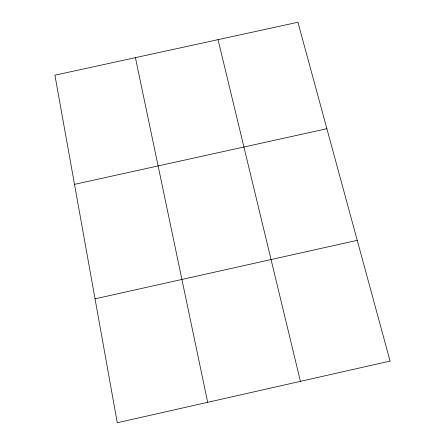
<?xml version="1.0" encoding="UTF-8"?>
<svg xmlns="http://www.w3.org/2000/svg" width="445" height="445" viewBox="0 0 445 445"><rect width="100%" height="100%" fill="white"/><g stroke="black" fill="none" stroke-linecap="round" stroke-linejoin="round"><path stroke-width="0.67" d="M95.046 298.834L357.24 240.328M74.504 184.358L326.886 128.722M218.033 39.655L300.431 381.343M135.413 57.655L207.676 402.313M390.081 361.079L117.28 422.75L54.919 75.194L297.928 22.25L390.081 361.079"/></g></svg>
